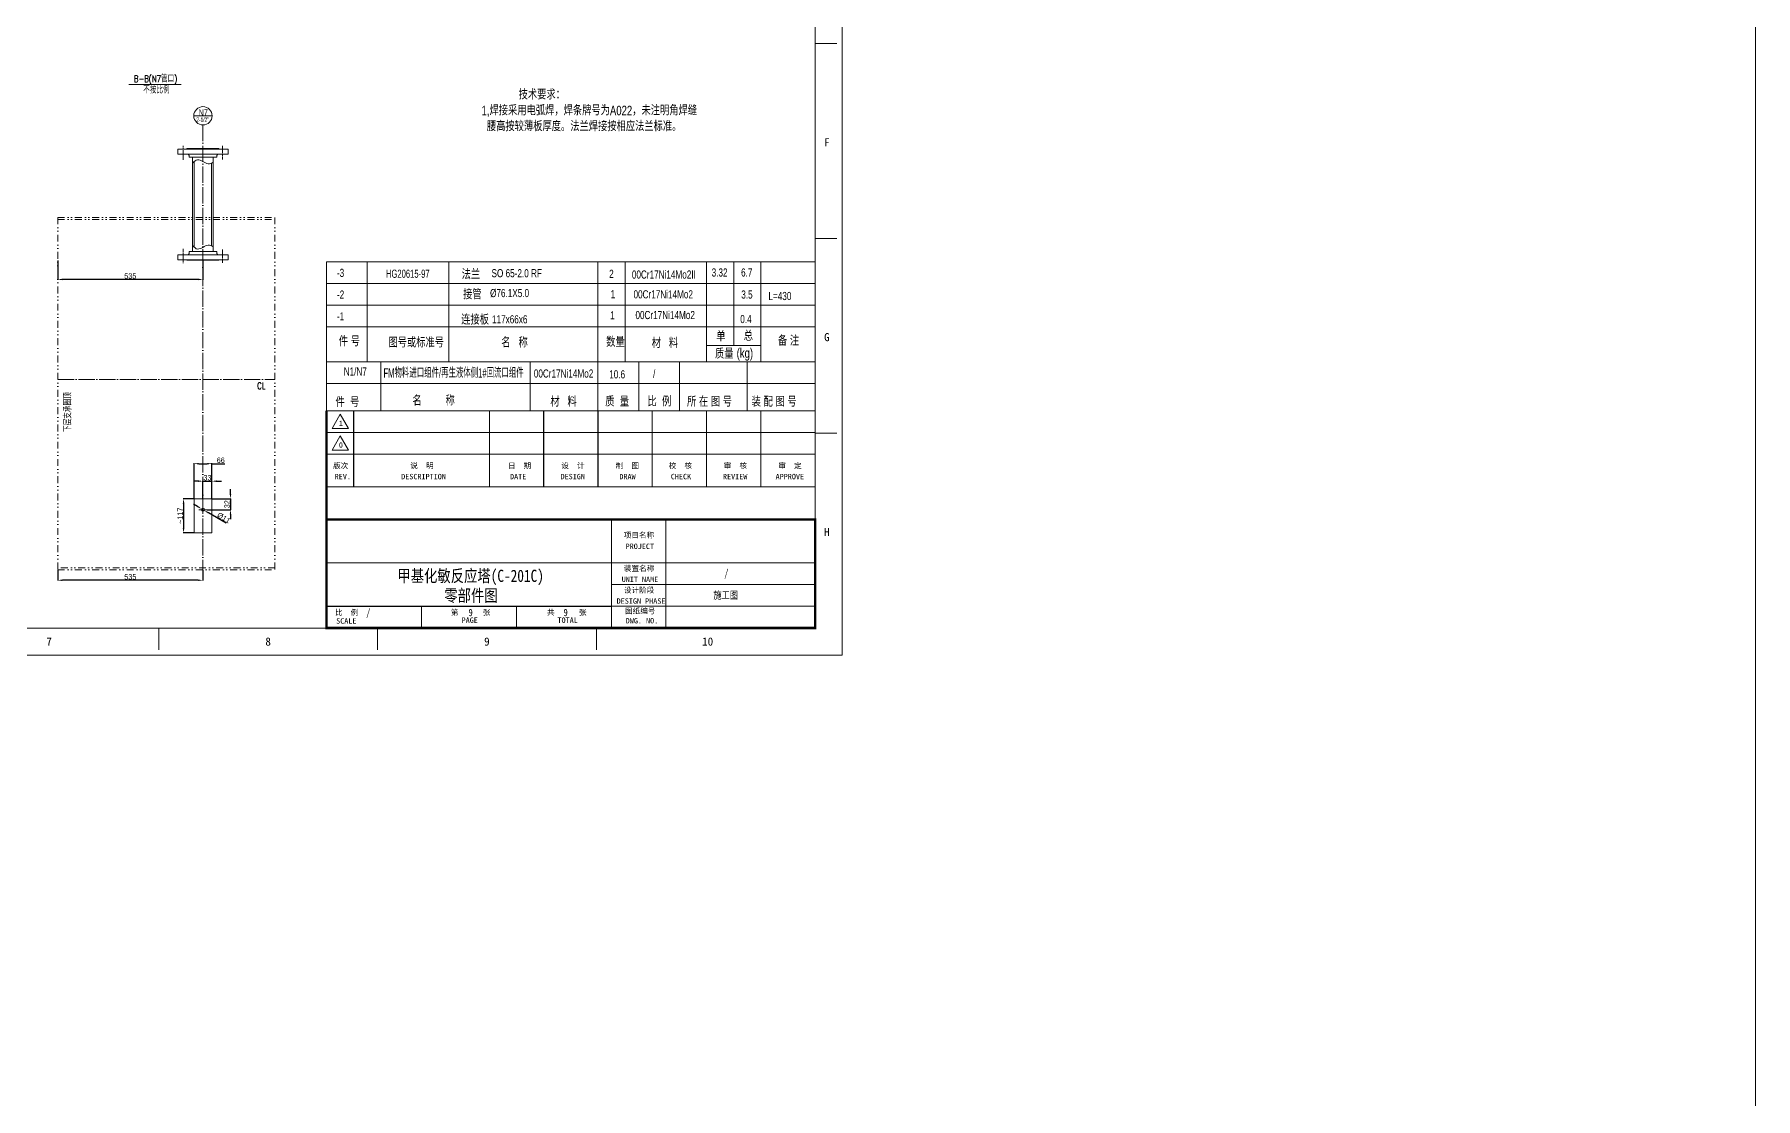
# Model space of a CAD drawing. Header units: millimetres. Extents: x 8160 to 405605, y -30951 to 80400.
# Drawn here: x 380242 to 405605, y 270 to 15946 of the extents above; entities that cross this region are included whole.
import ezdxf
from ezdxf.enums import TextEntityAlignment as Align

# ---------------------------------------------------------------- set-up
doc = ezdxf.new("R2010")
doc.units = ezdxf.units.MM
for name, pattern in [('ACAD_ISO04W100', [30.5, 24, -3, 0.5, -3]), ('CENTER', [50.8, 31.75, -6.35, 6.35, -6.35]), ('DIVIDE', [31.75, 12.7, -6.35, 0, -6.35, 0, -6.35])]:
    doc.linetypes.add(name, pattern=pattern)
doc.layers.get('0').update_dxf_attribs({"lineweight": 13})
doc.layers.get('Defpoints').update_dxf_attribs({"lineweight": 13})
for name, color, linetype, lineweight in [('CENTER', 1, 'CENTER', 13), ('DIM', 7, 'Continuous', 13), ('DIVIDE', 3, 'DIVIDE', 13), ('PROFILE', 4, 'Continuous', 15), ('SEE', 2, 'Continuous', 13), ('table_i', 7, 'Continuous', 13), ('table_o', 161, 'Continuous', 13)]:
    doc.layers.add(name, color=color, linetype=linetype, lineweight=lineweight)
doc.styles.add('HZ', font='txt.shx', dxfattribs={"width": 0.75, "bigfont": 'tcc_hzdx.shx'})
doc.styles.add('HZDX', font='tcc_simp.shx', dxfattribs={"width": 0.8, "height": 80, "bigfont": 'hzdx.shx'})
doc.styles.add('TCC', font='tcc_simp.shx', dxfattribs={"width": 0.75, "bigfont": 'tcc_hzdx.shx'})
doc.styles.add('图签', font='SimSun.ttf', dxfattribs={"height": 3})
doc.dimstyles.new('uni', dxfattribs={"dimtxt": 90, "dimasz": 70, "dimexe": 5, "dimexo": 0.625, "dimgap": 10, "dimtad": 1, "dimdec": 0, "dimdsep": 46, "dimtxsty": 'HZDX', "dimcen": 2.5, "dimadec": 0, "dimazin": 0, "dimtfac": 1, "dimtdec": 0, "dimtmove": 0, "dimatfit": 3, "dimfxl": 0, "dimarcsym": 0})

# ---------------------------------------------------------------- blocks, each defined once
blk = doc.blocks.new('*D449')
at = {"layer": 'Defpoints', "color": 0}
for p in [(380586, 8057), (380586, 7906), (382726, 8057)]:
    blk.add_point(p, dxfattribs=at)
at = {"layer": 'DIM', "color": 0, "lineweight": -2}
for p, q in [((380586, 8056), (380586, 7901)), ((382656, 7906), (380656, 7906)), ((382726, 8056), (382726, 7901))]:
    blk.add_line(p, q, dxfattribs=at)
at = {"layer": 'DIM', "color": 0}
for points in [[(380656, 7917), (380656, 7894), (380586, 7906)], [(382656, 7917), (382656, 7894), (382726, 7906)]]:
    blk.add_solid(points, dxfattribs=at)
at = {"layer": 'DIM', "color": 0, "insert": (381656, 7956), "char_height": 80, "attachment_point": 5, "style": 'HZDX'}
blk.add_mtext('535', dxfattribs=at)
blk = doc.blocks.new('*D450')
at = {"layer": 'Defpoints', "color": 0}
for p in [(382858, 9365), (382726, 9105), (382858, 9105)]:
    blk.add_point(p, dxfattribs=at)
at = {"layer": 'DIM', "color": 0, "lineweight": -2}
for p, q in [((382656, 9365), (382586, 9365)), ((382726, 9105), (382726, 9370)), ((382726, 9365), (382858, 9365)), ((382858, 9105), (382858, 9370)), ((382928, 9365), (382998, 9365))]:
    blk.add_line(p, q, dxfattribs=at)
at = {"layer": 'DIM', "color": 0}
for points in [[(382656, 9377), (382656, 9353), (382726, 9365)], [(382928, 9377), (382928, 9353), (382858, 9365)]]:
    blk.add_solid(points, dxfattribs=at)
at = {"layer": 'DIM', "color": 0, "insert": (382792, 9415), "char_height": 80, "attachment_point": 5, "style": 'HZDX'}
blk.add_mtext('33', dxfattribs=at)
blk = doc.blocks.new('*D451')
at = {"layer": 'Defpoints', "color": 0}
for p in [(382594, 9105), (382440, 8605), (382594, 8605)]:
    blk.add_point(p, dxfattribs=at)
at = {"layer": 'DIM', "color": 0, "lineweight": -2}
for p, q in [((382594, 9105), (382435, 9105)), ((382440, 9035), (382440, 8675)), ((382594, 8605), (382435, 8605))]:
    blk.add_line(p, q, dxfattribs=at)
at = {"layer": 'DIM', "color": 0}
for points in [[(382428, 9035), (382452, 9035), (382440, 9105)], [(382428, 8675), (382452, 8675), (382440, 8605)]]:
    blk.add_solid(points, dxfattribs=at)
at = {"layer": 'DIM', "color": 0, "insert": (382390, 8855), "char_height": 80, "attachment_point": 5, "rotation": 90, "style": 'HZDX'}
blk.add_mtext('~117', dxfattribs=at)
blk = doc.blocks.new('*D452')
at = {"layer": 'Defpoints', "color": 0}
for p in [(382858, 9623), (382594, 9105), (382858, 9105)]:
    blk.add_point(p, dxfattribs=at)
at = {"layer": 'DIM', "color": 0, "lineweight": -2}
for p, q in [((382594, 9105), (382594, 9628)), ((382664, 9623), (382788, 9623)), ((382858, 9105), (382858, 9628)), ((382858, 9623), (383049, 9623))]:
    blk.add_line(p, q, dxfattribs=at)
at = {"layer": 'DIM', "color": 0}
for points in [[(382664, 9634), (382664, 9611), (382594, 9623)], [(382788, 9634), (382788, 9611), (382858, 9623)]]:
    blk.add_solid(points, dxfattribs=at)
at = {"layer": 'DIM', "color": 0, "insert": (382988, 9673), "char_height": 80, "attachment_point": 5, "style": 'HZDX'}
blk.add_mtext('66', dxfattribs=at)
blk = doc.blocks.new('*D453')
at = {"layer": 'Defpoints', "color": 0}
for p in [(382786, 8945), (382858, 9105), (383132, 8945)]:
    blk.add_point(p, dxfattribs=at)
at = {"layer": 'DIM', "color": 0, "lineweight": -2}
for p, q in [((383132, 9175), (383132, 9245)), ((382787, 8945), (383137, 8945)), ((382859, 9105), (383137, 9105)), ((383132, 9105), (383132, 8945)), ((383132, 8875), (383132, 8805))]:
    blk.add_line(p, q, dxfattribs=at)
at = {"layer": 'DIM', "color": 0}
for points in [[(383120, 9175), (383143, 9175), (383132, 9105)], [(383120, 8875), (383143, 8875), (383132, 8945)]]:
    blk.add_solid(points, dxfattribs=at)
at = {"layer": 'DIM', "color": 0, "insert": (383082, 9025), "char_height": 80, "attachment_point": 5, "rotation": 90, "style": 'HZDX'}
blk.add_mtext('32', dxfattribs=at)
blk = doc.blocks.new('*D454')
at = {"layer": 'Defpoints', "color": 0}
for p in [(380586, 12618), (382726, 12618), (380586, 12337)]:
    blk.add_point(p, dxfattribs=at)
at = {"layer": 'DIM', "color": 0, "lineweight": -2}
for p, q in [((380586, 12618), (380586, 12332)), ((382726, 12618), (382726, 12332)), ((382656, 12337), (380656, 12337))]:
    blk.add_line(p, q, dxfattribs=at)
at = {"layer": 'DIM', "color": 0}
for points in [[(380656, 12348), (380656, 12325), (380586, 12337)], [(382656, 12348), (382656, 12325), (382726, 12337)]]:
    blk.add_solid(points, dxfattribs=at)
at = {"layer": 'DIM', "color": 0, "insert": (381656, 12387), "char_height": 80, "attachment_point": 5, "style": 'HZDX'}
blk.add_mtext('535', dxfattribs=at)
blk = doc.blocks.new('*D455')
at = {"layer": 'Defpoints', "color": 0}
for p in [(382707, 8956), (382745, 8934)]:
    blk.add_point(p, dxfattribs=at)
at = {"layer": 'DIM', "color": 0, "lineweight": -2}
for p, q in [((382647, 8992), (382586, 9027)), ((382707, 8956), (382745, 8934)), ((383069, 8746), (382806, 8899))]:
    blk.add_line(p, q, dxfattribs=at)
at = {"layer": 'DIM', "color": 0}
for points in [[(382653, 9002), (382641, 8982), (382707, 8956)], [(382811, 8909), (382800, 8889), (382745, 8934)]]:
    blk.add_solid(points, dxfattribs=at)
at = {"layer": 'DIM', "color": 0, "insert": (383033, 8824), "char_height": 80, "attachment_point": 5, "rotation": 329.7514, "style": 'HZDX'}
blk.add_mtext('%%C11', dxfattribs=at)

msp = doc.modelspace()

# ---------------------------------------------------------------- linework, layer by layer
at = {"color": 7}
for p, q in [((392146.8, 6801.8), (392146.8, 30561.8)), ((391746.8, 7201.8), (391746.8, 30161.8)), ((391746.8, 15811.8), (392066.8, 15811.8)), ((391746.8, 12941.8), (392066.8, 12941.8)), ((384546.8, 10401.8), (391746.8, 10401.8)), ((384546.8, 10081.8), (391746.8, 10081.8)), ((391746.8, 10071.8), (392066.8, 10071.8)), ((359506.8, 7201.8), (391746.8, 7201.8)), ((382074.8, 7201.8), (382074.8, 6881.8)), ((385298.8, 7201.8), (385298.8, 6881.8)), ((388522.8, 7201.8), (388522.8, 6881.8)), ((358506.8, 6801.8), (392146.8, 6801.8))]:
    msp.add_line(p, q, dxfattribs=at)
for points, const_width in [([(384546.8, 7201.8), (384546.8, 10401.8)], 36), ([(384946.8, 9281.8), (384946.8, 10401.8)], 16), ([(386946.8, 9281.8), (386946.8, 10401.8)], 16), ([(387746.8, 9281.8), (387746.8, 10401.8)], 16), ([(388546.8, 9281.8), (388546.8, 10401.8)], 16), ([(389346.8, 9281.8), (389346.8, 10401.8)], 16), ([(390146.8, 9281.8), (390146.8, 10401.8)], 16), ([(390946.8, 9281.8), (390946.8, 10401.8)], 16)]:
    msp.add_lwpolyline(points, dxfattribs=dict(at, const_width=const_width))
for points in [[(384750, 10351.4), (384628.8, 10141.4), (384871.3, 10141.4)], [(384750, 10031.4), (384628.8, 9821.4), (384871.3, 9821.4)], [(384546.8, 7201.8), (388746.8, 7201.8), (388746.8, 8801.8), (384546.8, 8801.8)], [(388746.8, 7841.8), (391746.8, 7841.8), (391746.8, 8161.8), (388746.8, 8161.8)], [(388746.8, 7521.8), (391746.8, 7521.8), (391746.8, 7841.8), (388746.8, 7841.8)], [(388746.8, 7201.8), (391746.8, 7201.8), (391746.8, 7521.8), (388746.8, 7521.8)]]:
    msp.add_lwpolyline(points, close=True, dxfattribs=at)
for points, const_width in [([(384546.8, 9761.8), (391746.8, 9761.8), (391746.8, 9281.8), (384546.8, 9281.8)], 16), ([(384546.8, 9281.8), (391746.8, 9281.8), (391746.8, 8801.8), (384546.8, 8801.8)], 16), ([(391746.8, 7201.8), (384546.8, 7201.8), (384546.8, 8801.8), (391746.8, 8801.8)], 36), ([(384546.8, 8801.8), (391746.8, 8801.8), (391746.8, 8161.8), (384546.8, 8161.8)], 16), ([(388746.8, 7201.8), (389546.8, 7201.8), (389546.8, 8801.8), (388746.8, 8801.8)], 16), ([(384546.8, 7201.8), (388746.8, 7201.8), (388746.8, 7521.8), (384546.8, 7521.8)], 16), ([(384546.8, 7201.8), (385946.8, 7201.8), (385946.8, 7521.8), (384546.8, 7521.8)], 16), ([(385946.8, 7201.8), (387346.8, 7201.8), (387346.8, 7521.8), (385946.8, 7521.8)], 16), ([(387346.8, 7201.8), (388746.8, 7201.8), (388746.8, 7521.8), (387346.8, 7521.8)], 16)]:
    msp.add_lwpolyline(points, close=True, dxfattribs=dict(at, const_width=const_width))
at = {"layer": 'CENTER', "color": 7, "linetype": 'ACAD_ISO04W100', "ltscale": 10}
for p, q in [((382726.1, 14612.1), (382726.1, 8056.7)), ((380586.1, 10864.6), (383786.1, 10864.6))]:
    msp.add_line(p, q, dxfattribs=at)
at = {"layer": 'CENTER', "color": 7}
for p, q in [((382436.1, 14097.3), (382436.1, 14307.3)), ((383016.1, 14105.8), (383016.1, 14307.3)), ((382436.1, 12785.8), (382436.1, 12575.8)), ((383016.1, 12777.3), (383016.1, 12575.8)), ((382665.8, 8945.3), (382786.4, 8945.3))]:
    msp.add_line(p, q, dxfattribs=at)
at = {"layer": 'DIM', "color": 7}
msp.add_line((382405.3, 15206.9), (381634.9, 15206.9), dxfattribs=at)
msp.add_lwpolyline([(8160.2, 68618), (405604.7, 68618), (405604.7, -30951.1), (8160.2, -30951.1)], close=True, dxfattribs=at)
at = {"layer": 'DIVIDE', "color": 7, "ltscale": 8}
for p, q in [((380586.1, 13250.5), (383786.1, 13250.5)), ((380586.1, 13250.5), (380586.1, 8056.7)), ((380586.1, 13218.5), (383786.1, 13218.5)), ((383786.1, 13250.5), (383786.1, 8056.7)), ((383786.1, 8088.7), (380586.1, 8088.7)), ((380586.1, 8056.7), (383786.1, 8056.7))]:
    msp.add_line(p, q, dxfattribs=at)
at = {"layer": 'PROFILE', "color": 7}
for p, q in [((382356.1, 14256.6), (383096.1, 14256.6)), ((382356.1, 14184.6), (382356.1, 14256.6)), ((382490.1, 14264.6), (382962.1, 14264.6)), ((382490.1, 14256.6), (382490.1, 14264.6)), ((382962.1, 14256.6), (382962.1, 14264.6)), ((383096.1, 14184.6), (383096.1, 14256.6)), ((382356.1, 14184.6), (382496.9, 14184.6)), ((382955.4, 14184.6), (382496.9, 14184.6)), ((382524, 14136.6), (382520.7, 14163.6)), ((382524, 14136.6), (382928.2, 14136.6)), ((382574.1, 12746.5), (382574.1, 14136.6)), ((382598.1, 12809.3), (382598.1, 14073.8)), ((382854.1, 12832.2), (382854.1, 14050.9)), ((382878.1, 12746.5), (382878.1, 14136.6)), ((382928.2, 14136.6), (382931.5, 14163.6)), ((383096.1, 14184.6), (382955.4, 14184.6)), ((382356.1, 12698.5), (382496.9, 12698.5)), ((382356.1, 12698.5), (382356.1, 12626.5)), ((382955.4, 12698.5), (382496.9, 12698.5)), ((382524, 12746.5), (382520.7, 12719.5)), ((382524, 12746.5), (382928.2, 12746.5)), ((382928.2, 12746.5), (382931.5, 12719.5)), ((383096.1, 12698.5), (382955.4, 12698.5)), ((383096.1, 12698.5), (383096.1, 12626.5)), ((382356.1, 12626.5), (383096.1, 12626.5)), ((382490.1, 12626.5), (382490.1, 12618.5)), ((382490.1, 12618.5), (382962.1, 12618.5)), ((382962.1, 12626.5), (382962.1, 12618.5)), ((382594.1, 9104.6), (382858.1, 9104.6)), ((382594.1, 9104.6), (382594.1, 8605.3)), ((382858.1, 9104.6), (382858.1, 8605.3)), ((382594.1, 8605.3), (382858.1, 8605.3))]:
    msp.add_line(p, q, dxfattribs=at)
msp.add_circle((382726.1, 8945.3), 22, dxfattribs=at)
for centre, start, end in [((382496.9, 14160.6), 7, 90), ((382955.4, 14160.6), 90, 173), ((382496.9, 12722.5), 270, 353), ((382955.4, 12722.5), 187, 270)]:
    msp.add_arc(centre, 24, start, end, dxfattribs=at)
at = {"layer": 'SEE', "color": 7}
msp.add_line((382591.1, 14747.1), (382861.1, 14747.1), dxfattribs=at)
msp.add_circle((382726.1, 14747.1), 135, dxfattribs=at)
for points in [[(382574.1, 14047.8), (382596.5, 14075.3), (382661.5, 14134.1), (382779.3, 14019.4), (382854.1, 14048.7), (382878.1, 14063.9)], [(382574.1, 12835.3), (382596.5, 12807.8), (382661.5, 12749), (382779.3, 12863.7), (382854.1, 12834.3), (382878.1, 12819.2)]]:
    msp.add_open_spline(points, degree=3, knots=[11.3659155, 11.3659155, 11.3659155, 11.3659155, 35.0135831, 76.8141926, 97.229832, 97.229832, 97.229832, 97.229832], dxfattribs=at)
at = {"layer": 'table_i', "color": 7}
for p, q in [((388546.8, 11121.8), (388546.8, 12596.3)), ((388946.8, 11121.8), (388946.8, 12596.3)), ((390146.8, 11121.8), (390146.8, 12596.3)), ((390546.8, 11361.8), (390546.8, 12596.3)), ((390946.8, 11121.8), (390946.8, 12596.3)), ((384546.8, 12276.3), (391746.8, 12276.3)), ((384546.8, 11956.3), (391746.8, 11956.3)), ((390146.8, 11361.8), (390946.8, 11361.8)), ((387546.6, 11121.8), (387546.6, 10401.8)), ((388546.6, 11121.8), (388546.6, 10401.8)), ((389146.6, 11121.8), (389146.6, 10401.8)), ((389746.6, 11121.8), (389746.6, 10401.8)), ((390746.7, 11121.8), (390746.7, 10401.8))]:
    msp.add_line(p, q, dxfattribs=at)
at = {"layer": 'table_o', "color": 7}
for p, q in [((384546.8, 12596.3), (384546.8, 11121.8)), ((384546.8, 12596.3), (391746.8, 12596.3)), ((385146.8, 11121.8), (385146.8, 12596.3)), ((386346.8, 11121.8), (386346.8, 12596.3)), ((384546.8, 11636.3), (391746.8, 11636.3)), ((384546.8, 10401.8), (384546.8, 11121.8)), ((384546.8, 11121.8), (391746.8, 11121.8)), ((385346.8, 11121.8), (385346.8, 10401.8)), ((384546.8, 10801.8), (391746.8, 10801.8))]:
    msp.add_line(p, q, dxfattribs=at)

# ---------------------------------------------------------------- texts
at = {"color": 7, "style": '图签'}
for s, p in [('F', (391878.7, 14296.8)), ('G', (391878.7, 11426.8)), ('H', (391878.7, 8556.8)), ('7', (380417.9, 6942.7)), ('8', (383645.2, 6942.7)), ('9', (386869.2, 6942.7)), ('10', (390081.2, 6942.7))]:
    msp.add_text(s, height=120, dxfattribs=at).set_placement(p)
at = {"color": 7, "style": 'TCC'}
for s, height, width, p in [('-3', 120, 0.75, (384700.3, 12373.8)), ('法兰', 140, 0.75, (386537.8, 12340.2)), ('SO 65-2.0 RF', 120, 0.75, (386978.3, 12368.8)), ('00Cr17Ni14Mo2II', 120, 0.75, (389046.3, 12349.1)), ('-2', 120, 0.75, (384700.3, 12053.8)), ('接管', 140, 0.75, (386560, 12045.1)), ('%%C76.1X5.0', 120, 0.75, (386956.7, 12076.2)), ('00Cr17Ni14Mo2', 120, 0.75, (389070.5, 12057.6)), ('-1', 120, 0.75, (384700.3, 11733.8)), ('连接板', 140, 0.75, (386531, 11672.4)), ('117x66x6', 120, 0.75, (386985.5, 11689.5)), ('1', 120, 0.75, (388726.1, 11749)), ('00Cr17Ni14Mo2', 120, 0.75, (389099, 11752.6)), ('0.4', 120, 0.75, (390643.7, 11693.3)), ('件 号', 140, 0.75, (384727.4, 11353)), ('图号或标准号', 140, 0.75, (385459, 11335.5)), ('名   称', 140, 0.75, (387122.1, 11335.5)), ('数量', 140, 0.75, (388667.5, 11344.2)), ('材   料', 140, 0.75, (389337.8, 11326.7)), ('单', 140, 0.75, (390289.2, 11427.1)), ('总', 140, 0.75, (390694.6, 11433.5)), ('备 注', 140, 0.75, (391198.2, 11361.8)), ('质量', 140, 0.75, (390271.6, 11170.7)), ('(kg)', 140, 0.75, (390590.5, 11182.7)), ('N1/N7', 120, 0.75, (384799.9, 10921.5)), ('FM物料进口组件/再生液体侧1#回流口组件', 140, 0.6, (385386.3, 10889.5)), ('00Cr17Ni14Mo2', 120, 0.75, (387601.6, 10891.3)), ('10.6', 120, 0.75, (388712.5, 10879)), ('/', 120, 0.75, (389358, 10884.5)), ('件  号', 140, 0.75, (384678.6, 10456.8)), ('名         称', 140, 0.75, (385813.3, 10480.3)), ('材   料', 140, 0.75, (387844.3, 10463.8)), ('质  量', 140, 0.75, (388653.6, 10466.3)), ('比  例', 140, 0.75, (389275.7, 10466.7)), ('所 在 图 号', 140, 0.75, (389858.6, 10463.8)), ('装 配 图 号', 140, 0.75, (390811.4, 10463.8))]:
    msp.add_text(s, height=height, dxfattribs=dict(at, width=width)).set_placement(p)
for s, width, p in [('HG20615-97', 0.7, (385744, 12421.1)), ('2', 0.75, (388745.5, 12421.1)), ('3.32', 0.75, (390338.9, 12439.3)), ('6.7', 0.75, (390738.9, 12439.3)), ('1', 0.75, (388767.9, 12120.1)), ('3.5', 0.75, (390742.1, 12114.8)), ('L=430', 0.75, (391227.8, 12093))]:
    msp.add_text(s, height=120, dxfattribs=dict(at, width=width)).set_placement(p, align=Align.MIDDLE)
at = {"color": 7, "attachment_point": 1}
for s, insert, char_height, width, style in [('{\\Ftcc_simp,hzdx|c134;              技术要求：\\P1,焊接采用电弧焊，焊条牌号为A022，未注明角焊缝\\P  腰高按较薄板厚度。法兰焊接按相应法兰标准。}', (386831.5, 15128.5), 140, 3314.926, 'TCC'), ('1', (384728.8, 10257.6), 80, 79.738, '图签'), ('0', (384728.8, 9937.6), 80, 79.738, '图签'), ('版次', (384643, 9633.7), 80, 262.995, '图签'), ('说  明', (385781.3, 9633.7), 80, 401.297, '图签'), ('日  期', (387219.7, 9633.7), 80, 356.324, '图签'), ('设  计', (388005.9, 9633.7), 80, 356.324, '图签'), ('制  图', (388808.3, 9633.7), 80, 356.324, '图签'), ('校  核', (389588.7, 9633.7), 80, 356.324, '图签'), ('审  核', (390399.1, 9633.7), 80, 356.324, '图签'), ('审  定', (391204.9, 9633.7), 80, 356.324, '图签'), ('REV.', (384667.4, 9472.9), 80, 258.098, '图签'), ('DESCRIPTION', (385647, 9472.9), 80, 635.542, '图签'), ('DATE', (387250.8, 9472.9), 80, 258.098, '图签'), ('DESIGN', (387995.6, 9472.9), 80, 341.045, '图签'), ('DRAW', (388862.3, 9472.9), 80, 258.098, '图签'), ('CHECK', (389619.9, 9472.9), 80, 290, '图签'), ('REVIEW', (390388.9, 9472.9), 80, 340.667, '图签'), ('APPROVE', (391164.5, 9472.9), 80, 402, '图签'), ('项目名称', (388926.8, 8610), 80, 485.614, '图签'), ('PROJECT', (388954.2, 8445.8), 80, 516.19, '图签'), ('装置名称', (388928.2, 8120), 80, 477.057, '图签'), ('UNIT NAME', (388895.8, 7959.2), 80, 547.556, '图签'), ('DESIGN PHASE', (388821.8, 7639.2), 80, 726.805, '图签'), ('设计阶段', (388928.2, 7800), 80, 477.057, '图签'), ('比  例', (384671.7, 7472.2), 80, 368.962, '图签'), ('第      张', (386378.4, 7472.2), 80, 585.195, '图签'), ('PAGE', (386537.3, 7357.4), 80, 257.6, '图签'), ('共      张', (387794.7, 7472.2), 80, 585.195, '图签'), ('TOTAL', (387949.8, 7357.4), 80, 318.601, '图签'), ('图纸编号', (388945.3, 7494.2), 80, 481.471, '图签'), ('SCALE', (384688.5, 7346.3), 80, 318.601, '图签'), ('DWG. NO.', (388955.5, 7349.7), 80, 472.644, '图签')]:
    msp.add_mtext(s, dxfattribs=dict(at, insert=insert, char_height=char_height, width=width, style=style))
at = {"layer": 'DIM', "color": 7, "style": 'HZ', "width": 0.75}
for s, p in [('B-B(N7管口)', (381709.2, 15243)), ('不按比例', (381844.9, 15077.6)), ('CL', (383525.8, 10720.5))]:
    msp.add_text(s, height=100, dxfattribs=at).set_placement(p)
msp.add_text('下层支承圈顶', height=100, rotation=90, dxfattribs=at).set_placement((380785.9, 10089.8))
at = {"layer": 'SEE', "color": 7}
for s, height, style, width, p in [('2-1/2"', 70, 'HZDX', 0.6, (382628.8, 14654.9)), ('N7', 100, 'HZDX', 0.7, (382661.8, 14744.2)), ('甲基化敏反应塔(C-201C)', 180, '图签', 0.8, (385591.3, 7881.2)), ('/', 108, '图签', 0.8, (390408.3, 7957.5)), ('零部件图', 180, '图签', 0.8, (386283.1, 7591.6)), ('施工图', 108, '图签', 0.8, (390248.6, 7632.7)), ('/', 108, '图签', 0.8, (385131.5, 7376.4)), ('9', 108, '图签', 0.8, (386639.5, 7376.4)), ('9', 108, '图签', 0.8, (388039.5, 7376.4))]:
    msp.add_text(s, height=height, dxfattribs=dict(at, style=style, width=width)).set_placement(p)

# ---------------------------------------------------------------- dimensions: what is measured, and where the dimension line sits
at = {"layer": 'DIM', "color": 7}
for base, p1, p2, text, picture, middle in [((380586.1, 12336.6), (382726.1, 12618.5), (380586.1, 12618.5), '535', '*D454', (381656.1, 12386.6)), ((382858.1, 9365), (382726.1, 9104.6), (382858.1, 9104.6), '33', '*D450', (382792.1, 9415))]:
    dim = msp.add_linear_dim(base=base, p1=p1, p2=p2, text=text, dimstyle='uni', dxfattribs=at)
    dim.commit()
    dim.dimension.update_dxf_attribs({"geometry": picture, "text_midpoint": middle})
for base, p1, p2, text, picture, middle in [((382858.1, 9622.8), (382594.1, 9104.6), (382858.1, 9104.6), '66', '*D452', (382988.4, 9622.8)), ((380586.1, 7905.5), (382726.1, 8056.7), (380586.1, 8056.7), '535', '*D449', (381656.1, 7905.5))]:
    dim = msp.add_linear_dim(base=base, p1=p1, p2=p2, text=text, dimstyle='uni', dxfattribs=at)
    dim.commit()
    dim.dimension.update_dxf_attribs({"geometry": picture, "text_midpoint": middle, "dimtype": 160})
for base, p1, p2, text, picture, middle in [((383131.7, 8945.3), (382858.1, 9104.6), (382786.4, 8945.3), '32', '*D453', (383081.7, 9025)), ((382440.1, 8605.3), (382594.1, 9104.6), (382594.1, 8605.3), '~117', '*D451', (382390.1, 8855))]:
    dim = msp.add_linear_dim(base=base, p1=p1, p2=p2, angle=270, text=text, dimstyle='uni', dxfattribs=at)
    dim.commit()
    dim.dimension.update_dxf_attribs({"geometry": picture, "text_midpoint": middle})
dim = msp.add_diameter_dim_2p(p1=(382707.1, 8956.4), p2=(382745.1, 8934.2), text='%%C11', dimstyle='uni', dxfattribs=at)
dim.commit()
dim.dimension.update_dxf_attribs({"geometry": '*D455', "text_midpoint": (383007.3, 8781.3), "dimtype": 163})

doc.saveas('drawing.dxf')
